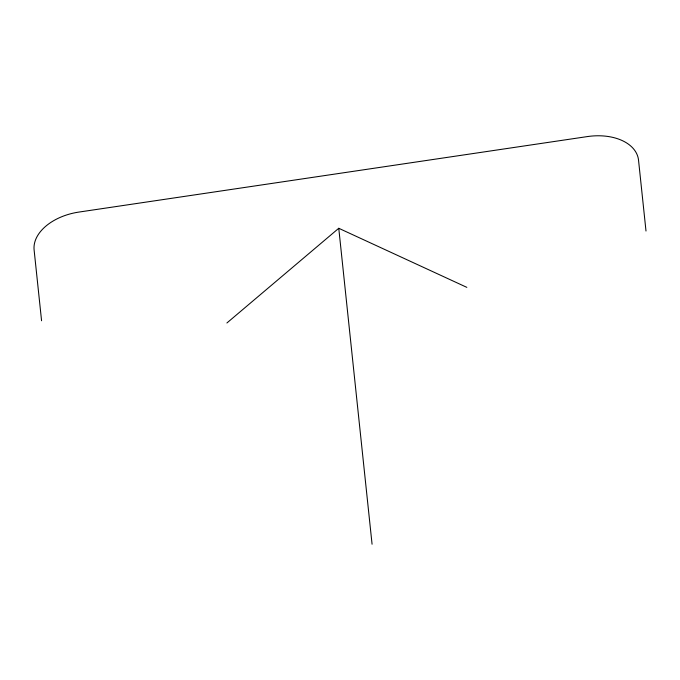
<?xml version="1.0" encoding="UTF-8"?>
<svg xmlns="http://www.w3.org/2000/svg" width="680" height="680" viewBox="0 0 680 680"><rect width="100%" height="100%" fill="white"/><g stroke="black" fill="none" stroke-linecap="round" stroke-linejoin="round"><path stroke-width="1.02" d="M226.899 322.983L338.767 228.284L466.837 287.359M646 231.022L638.537 160.216A48.544 30.88 -10.1 0 0 587.308 136.587L78.855 212.083A48.544 30.88 -10.1 0 0 34.111 249.959L41.573 320.764M338.767 228.284L372.07 544.229"/></g></svg>
